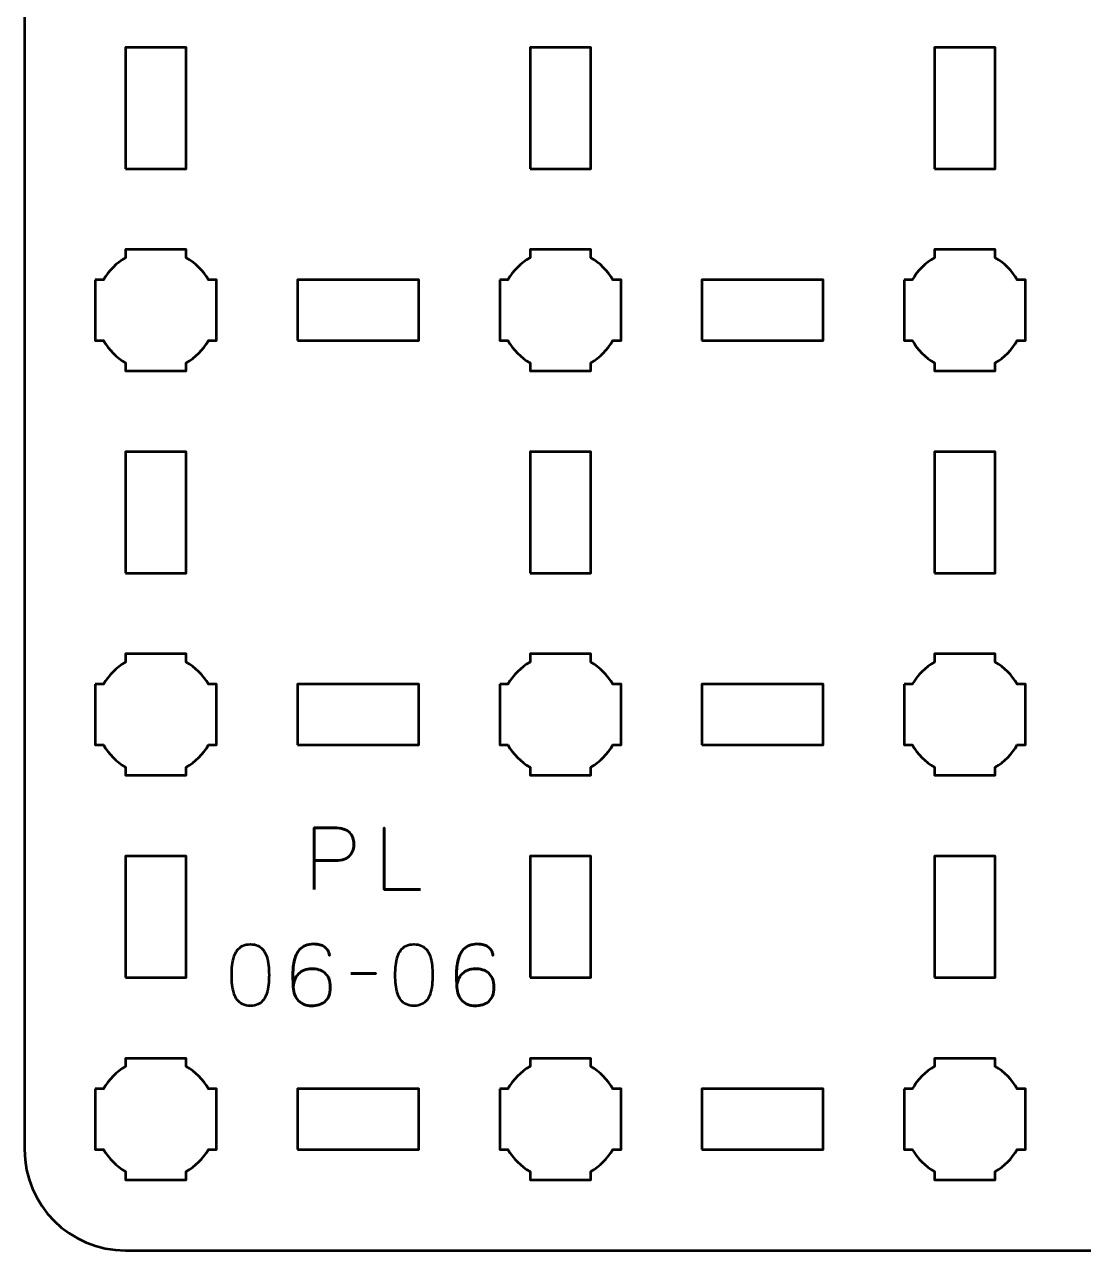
# Model space of a CAD drawing. Header units: centimetres. Extents: x -16.1 to -4.8, y -20.5 to -9.2.
# Drawn here: x -16.15 to -10.91, y -20.5 to -14.44 of the extents above; entities that cross this region are included whole.
import ezdxf

# ---------------------------------------------------------------- set-up
doc = ezdxf.new("R2010")
doc.units = ezdxf.units.CM
doc.header["$MEASUREMENT"] = 0
doc.layers.add('Layer 1', color=7, linetype='Continuous')

msp = doc.modelspace()

# ---------------------------------------------------------------- linework, layer by layer
at = {"layer": 'Layer 1', "color": 250, "lineweight": 53}
for points in [[(-15.65, -15.15), (-15.35, -15.15), (-15.35, -14.55), (-15.65, -14.55), (-15.65, -15.15)], [(-13.65, -15.15), (-13.35, -15.15), (-13.35, -14.55), (-13.65, -14.55), (-13.65, -15.15)], [(-11.65, -15.15), (-11.35, -15.15), (-11.35, -14.55), (-11.65, -14.55), (-11.65, -15.15)], [(-14.8, -16), (-14.2, -16), (-14.2, -15.7), (-14.8, -15.7), (-14.8, -16)], [(-12.8, -16), (-12.2, -16), (-12.2, -15.7), (-12.8, -15.7), (-12.8, -16)], [(-15.65, -17.15), (-15.35, -17.15), (-15.35, -16.55), (-15.65, -16.55), (-15.65, -17.15)], [(-13.65, -17.15), (-13.35, -17.15), (-13.35, -16.55), (-13.65, -16.55), (-13.65, -17.15)], [(-11.65, -17.15), (-11.35, -17.15), (-11.35, -16.55), (-11.65, -16.55), (-11.65, -17.15)], [(-14.8, -18), (-14.2, -18), (-14.2, -17.7), (-14.8, -17.7), (-14.8, -18)], [(-12.8, -18), (-12.2, -18), (-12.2, -17.7), (-12.8, -17.7), (-12.8, -18)], [(-15.65, -19.15), (-15.35, -19.15), (-15.35, -18.55), (-15.65, -18.55), (-15.65, -19.15)], [(-13.65, -19.15), (-13.35, -19.15), (-13.35, -18.55), (-13.65, -18.55), (-13.65, -19.15)], [(-11.65, -19.15), (-11.35, -19.15), (-11.35, -18.55), (-11.65, -18.55), (-11.65, -19.15)], [(-14.8, -20), (-14.2, -20), (-14.2, -19.7), (-14.8, -19.7), (-14.8, -20)], [(-12.8, -20), (-12.2, -20), (-12.2, -19.7), (-12.8, -19.7), (-12.8, -20)]]:
    msp.add_lwpolyline(points, close=True, dxfattribs=at)
msp.add_open_spline([(-16.15, -20), (-16.15, -20), (-16.15, -9.7), (-16.15, -9.7), (-16.15, -9.7), (-16.15, -9.42391), (-15.92609, -9.2), (-15.65, -9.2), (-15.65, -9.2), (-15.65, -9.2), (-5.35, -9.2), (-5.35, -9.2), (-5.35, -9.2), (-5.07391, -9.2), (-4.85, -9.42391), (-4.85, -9.7), (-4.85, -9.7), (-4.85, -9.7), (-4.85, -20), (-4.85, -20), (-4.85, -20), (-4.85, -20.27609), (-5.07391, -20.5), (-5.35, -20.5), (-5.35, -20.5), (-5.35, -20.5), (-15.65, -20.5), (-15.65, -20.5), (-15.65, -20.5), (-15.92609, -20.5), (-16.15, -20.27609), (-16.15, -20)], degree=3, knots=[0, 0, 0, 0, 0.125, 0.125, 0.125, 0.125, 0.25, 0.25, 0.25, 0.25, 0.375, 0.375, 0.375, 0.375, 0.5, 0.5, 0.5, 0.5, 0.625, 0.625, 0.625, 0.625, 0.75, 0.75, 0.75, 0.75, 0.875, 0.875, 0.875, 0.875, 1, 1, 1, 1], dxfattribs=at)
at = {"layer": 'Layer 1', "lineweight": 53}
for points in [[(-15.8, -15.7), (-15.8, -15.7), (-15.75985, -15.7), (-15.75985, -15.7), (-15.75985, -15.7), (-15.7335, -15.65447), (-15.69553, -15.6165), (-15.65, -15.59015), (-15.65, -15.59015), (-15.65, -15.59015), (-15.65, -15.55), (-15.65, -15.55), (-15.65, -15.55), (-15.65, -15.55), (-15.5, -15.55), (-15.5, -15.55), (-15.5, -15.55), (-15.5, -15.55), (-15.35, -15.55), (-15.35, -15.55), (-15.35, -15.55), (-15.35, -15.55), (-15.35, -15.59015), (-15.35, -15.59015), (-15.35, -15.59015), (-15.30447, -15.6165), (-15.2665, -15.65447), (-15.24015, -15.7), (-15.24015, -15.7), (-15.24015, -15.7), (-15.2, -15.7), (-15.2, -15.7), (-15.2, -15.7), (-15.2, -15.7), (-15.2, -15.85), (-15.2, -15.85), (-15.2, -15.85), (-15.2, -15.85), (-15.2, -16), (-15.2, -16), (-15.2, -16), (-15.2, -16), (-15.24015, -16), (-15.24015, -16), (-15.24015, -16), (-15.2665, -16.04553), (-15.30447, -16.0835), (-15.35, -16.10985), (-15.35, -16.10985), (-15.35, -16.10985), (-15.35, -16.15), (-15.35, -16.15), (-15.35, -16.15), (-15.35, -16.15), (-15.5, -16.15), (-15.5, -16.15), (-15.5, -16.15), (-15.5, -16.15), (-15.65, -16.15), (-15.65, -16.15), (-15.65, -16.15), (-15.65, -16.15), (-15.65, -16.10985), (-15.65, -16.10985), (-15.65, -16.10985), (-15.69553, -16.0835), (-15.7335, -16.04553), (-15.75985, -16), (-15.75985, -16), (-15.75985, -16), (-15.8, -16), (-15.8, -16), (-15.8, -16), (-15.8, -16), (-15.8, -15.85), (-15.8, -15.85), (-15.8, -15.85), (-15.8, -15.85), (-15.8, -15.7), (-15.8, -15.7)], [(-13.8, -15.7), (-13.8, -15.7), (-13.75985, -15.7), (-13.75985, -15.7), (-13.75985, -15.7), (-13.7335, -15.65447), (-13.69553, -15.6165), (-13.65, -15.59015), (-13.65, -15.59015), (-13.65, -15.59015), (-13.65, -15.55), (-13.65, -15.55), (-13.65, -15.55), (-13.65, -15.55), (-13.5, -15.55), (-13.5, -15.55), (-13.5, -15.55), (-13.5, -15.55), (-13.35, -15.55), (-13.35, -15.55), (-13.35, -15.55), (-13.35, -15.55), (-13.35, -15.59015), (-13.35, -15.59015), (-13.35, -15.59015), (-13.30447, -15.6165), (-13.2665, -15.65447), (-13.24015, -15.7), (-13.24015, -15.7), (-13.24015, -15.7), (-13.2, -15.7), (-13.2, -15.7), (-13.2, -15.7), (-13.2, -15.7), (-13.2, -15.85), (-13.2, -15.85), (-13.2, -15.85), (-13.2, -15.85), (-13.2, -16), (-13.2, -16), (-13.2, -16), (-13.2, -16), (-13.24015, -16), (-13.24015, -16), (-13.24015, -16), (-13.2665, -16.04553), (-13.30447, -16.0835), (-13.35, -16.10985), (-13.35, -16.10985), (-13.35, -16.10985), (-13.35, -16.15), (-13.35, -16.15), (-13.35, -16.15), (-13.35, -16.15), (-13.5, -16.15), (-13.5, -16.15), (-13.5, -16.15), (-13.5, -16.15), (-13.65, -16.15), (-13.65, -16.15), (-13.65, -16.15), (-13.65, -16.15), (-13.65, -16.10985), (-13.65, -16.10985), (-13.65, -16.10985), (-13.69553, -16.0835), (-13.7335, -16.04553), (-13.75985, -16), (-13.75985, -16), (-13.75985, -16), (-13.8, -16), (-13.8, -16), (-13.8, -16), (-13.8, -16), (-13.8, -15.85), (-13.8, -15.85), (-13.8, -15.85), (-13.8, -15.85), (-13.8, -15.7), (-13.8, -15.7)], [(-11.8, -15.7), (-11.8, -15.7), (-11.75985, -15.7), (-11.75985, -15.7), (-11.75985, -15.7), (-11.7335, -15.65447), (-11.69553, -15.6165), (-11.65, -15.59015), (-11.65, -15.59015), (-11.65, -15.59015), (-11.65, -15.55), (-11.65, -15.55), (-11.65, -15.55), (-11.65, -15.55), (-11.5, -15.55), (-11.5, -15.55), (-11.5, -15.55), (-11.5, -15.55), (-11.35, -15.55), (-11.35, -15.55), (-11.35, -15.55), (-11.35, -15.55), (-11.35, -15.59015), (-11.35, -15.59015), (-11.35, -15.59015), (-11.30447, -15.6165), (-11.2665, -15.65447), (-11.24015, -15.7), (-11.24015, -15.7), (-11.24015, -15.7), (-11.2, -15.7), (-11.2, -15.7), (-11.2, -15.7), (-11.2, -15.7), (-11.2, -15.85), (-11.2, -15.85), (-11.2, -15.85), (-11.2, -15.85), (-11.2, -16), (-11.2, -16), (-11.2, -16), (-11.2, -16), (-11.24015, -16), (-11.24015, -16), (-11.24015, -16), (-11.2665, -16.04553), (-11.30447, -16.0835), (-11.35, -16.10985), (-11.35, -16.10985), (-11.35, -16.10985), (-11.35, -16.15), (-11.35, -16.15), (-11.35, -16.15), (-11.35, -16.15), (-11.5, -16.15), (-11.5, -16.15), (-11.5, -16.15), (-11.5, -16.15), (-11.65, -16.15), (-11.65, -16.15), (-11.65, -16.15), (-11.65, -16.15), (-11.65, -16.10985), (-11.65, -16.10985), (-11.65, -16.10985), (-11.69553, -16.0835), (-11.7335, -16.04553), (-11.75985, -16), (-11.75985, -16), (-11.75985, -16), (-11.8, -16), (-11.8, -16), (-11.8, -16), (-11.8, -16), (-11.8, -15.85), (-11.8, -15.85), (-11.8, -15.85), (-11.8, -15.85), (-11.8, -15.7), (-11.8, -15.7)], [(-15.8, -17.7), (-15.8, -17.7), (-15.75985, -17.7), (-15.75985, -17.7), (-15.75985, -17.7), (-15.7335, -17.65447), (-15.69553, -17.6165), (-15.65, -17.59015), (-15.65, -17.59015), (-15.65, -17.59015), (-15.65, -17.55), (-15.65, -17.55), (-15.65, -17.55), (-15.65, -17.55), (-15.5, -17.55), (-15.5, -17.55), (-15.5, -17.55), (-15.5, -17.55), (-15.35, -17.55), (-15.35, -17.55), (-15.35, -17.55), (-15.35, -17.55), (-15.35, -17.59015), (-15.35, -17.59015), (-15.35, -17.59015), (-15.30447, -17.6165), (-15.2665, -17.65447), (-15.24015, -17.7), (-15.24015, -17.7), (-15.24015, -17.7), (-15.2, -17.7), (-15.2, -17.7), (-15.2, -17.7), (-15.2, -17.7), (-15.2, -17.85), (-15.2, -17.85), (-15.2, -17.85), (-15.2, -17.85), (-15.2, -18), (-15.2, -18), (-15.2, -18), (-15.2, -18), (-15.24015, -18), (-15.24015, -18), (-15.24015, -18), (-15.2665, -18.04553), (-15.30447, -18.0835), (-15.35, -18.10985), (-15.35, -18.10985), (-15.35, -18.10985), (-15.35, -18.15), (-15.35, -18.15), (-15.35, -18.15), (-15.35, -18.15), (-15.5, -18.15), (-15.5, -18.15), (-15.5, -18.15), (-15.5, -18.15), (-15.65, -18.15), (-15.65, -18.15), (-15.65, -18.15), (-15.65, -18.15), (-15.65, -18.10985), (-15.65, -18.10985), (-15.65, -18.10985), (-15.69553, -18.0835), (-15.7335, -18.04553), (-15.75985, -18), (-15.75985, -18), (-15.75985, -18), (-15.8, -18), (-15.8, -18), (-15.8, -18), (-15.8, -18), (-15.8, -17.85), (-15.8, -17.85), (-15.8, -17.85), (-15.8, -17.85), (-15.8, -17.7), (-15.8, -17.7)], [(-13.8, -17.7), (-13.8, -17.7), (-13.75985, -17.7), (-13.75985, -17.7), (-13.75985, -17.7), (-13.7335, -17.65447), (-13.69553, -17.6165), (-13.65, -17.59015), (-13.65, -17.59015), (-13.65, -17.59015), (-13.65, -17.55), (-13.65, -17.55), (-13.65, -17.55), (-13.65, -17.55), (-13.5, -17.55), (-13.5, -17.55), (-13.5, -17.55), (-13.5, -17.55), (-13.35, -17.55), (-13.35, -17.55), (-13.35, -17.55), (-13.35, -17.55), (-13.35, -17.59015), (-13.35, -17.59015), (-13.35, -17.59015), (-13.30447, -17.6165), (-13.2665, -17.65447), (-13.24015, -17.7), (-13.24015, -17.7), (-13.24015, -17.7), (-13.2, -17.7), (-13.2, -17.7), (-13.2, -17.7), (-13.2, -17.7), (-13.2, -17.85), (-13.2, -17.85), (-13.2, -17.85), (-13.2, -17.85), (-13.2, -18), (-13.2, -18), (-13.2, -18), (-13.2, -18), (-13.24015, -18), (-13.24015, -18), (-13.24015, -18), (-13.2665, -18.04553), (-13.30447, -18.0835), (-13.35, -18.10985), (-13.35, -18.10985), (-13.35, -18.10985), (-13.35, -18.15), (-13.35, -18.15), (-13.35, -18.15), (-13.35, -18.15), (-13.5, -18.15), (-13.5, -18.15), (-13.5, -18.15), (-13.5, -18.15), (-13.65, -18.15), (-13.65, -18.15), (-13.65, -18.15), (-13.65, -18.15), (-13.65, -18.10985), (-13.65, -18.10985), (-13.65, -18.10985), (-13.69553, -18.0835), (-13.7335, -18.04553), (-13.75985, -18), (-13.75985, -18), (-13.75985, -18), (-13.8, -18), (-13.8, -18), (-13.8, -18), (-13.8, -18), (-13.8, -17.85), (-13.8, -17.85), (-13.8, -17.85), (-13.8, -17.85), (-13.8, -17.7), (-13.8, -17.7)], [(-11.8, -17.7), (-11.8, -17.7), (-11.75985, -17.7), (-11.75985, -17.7), (-11.75985, -17.7), (-11.7335, -17.65447), (-11.69553, -17.6165), (-11.65, -17.59015), (-11.65, -17.59015), (-11.65, -17.59015), (-11.65, -17.55), (-11.65, -17.55), (-11.65, -17.55), (-11.65, -17.55), (-11.5, -17.55), (-11.5, -17.55), (-11.5, -17.55), (-11.5, -17.55), (-11.35, -17.55), (-11.35, -17.55), (-11.35, -17.55), (-11.35, -17.55), (-11.35, -17.59015), (-11.35, -17.59015), (-11.35, -17.59015), (-11.30447, -17.6165), (-11.2665, -17.65447), (-11.24015, -17.7), (-11.24015, -17.7), (-11.24015, -17.7), (-11.2, -17.7), (-11.2, -17.7), (-11.2, -17.7), (-11.2, -17.7), (-11.2, -17.85), (-11.2, -17.85), (-11.2, -17.85), (-11.2, -17.85), (-11.2, -18), (-11.2, -18), (-11.2, -18), (-11.2, -18), (-11.24015, -18), (-11.24015, -18), (-11.24015, -18), (-11.2665, -18.04553), (-11.30447, -18.0835), (-11.35, -18.10985), (-11.35, -18.10985), (-11.35, -18.10985), (-11.35, -18.15), (-11.35, -18.15), (-11.35, -18.15), (-11.35, -18.15), (-11.5, -18.15), (-11.5, -18.15), (-11.5, -18.15), (-11.5, -18.15), (-11.65, -18.15), (-11.65, -18.15), (-11.65, -18.15), (-11.65, -18.15), (-11.65, -18.10985), (-11.65, -18.10985), (-11.65, -18.10985), (-11.69553, -18.0835), (-11.7335, -18.04553), (-11.75985, -18), (-11.75985, -18), (-11.75985, -18), (-11.8, -18), (-11.8, -18), (-11.8, -18), (-11.8, -18), (-11.8, -17.85), (-11.8, -17.85), (-11.8, -17.85), (-11.8, -17.85), (-11.8, -17.7), (-11.8, -17.7)], [(-15.8, -19.7), (-15.8, -19.7), (-15.75985, -19.7), (-15.75985, -19.7), (-15.75985, -19.7), (-15.7335, -19.65447), (-15.69553, -19.6165), (-15.65, -19.59015), (-15.65, -19.59015), (-15.65, -19.59015), (-15.65, -19.55), (-15.65, -19.55), (-15.65, -19.55), (-15.65, -19.55), (-15.5, -19.55), (-15.5, -19.55), (-15.5, -19.55), (-15.5, -19.55), (-15.35, -19.55), (-15.35, -19.55), (-15.35, -19.55), (-15.35, -19.55), (-15.35, -19.59015), (-15.35, -19.59015), (-15.35, -19.59015), (-15.30447, -19.6165), (-15.2665, -19.65447), (-15.24015, -19.7), (-15.24015, -19.7), (-15.24015, -19.7), (-15.2, -19.7), (-15.2, -19.7), (-15.2, -19.7), (-15.2, -19.7), (-15.2, -19.85), (-15.2, -19.85), (-15.2, -19.85), (-15.2, -19.85), (-15.2, -20), (-15.2, -20), (-15.2, -20), (-15.2, -20), (-15.24015, -20), (-15.24015, -20), (-15.24015, -20), (-15.2665, -20.04553), (-15.30447, -20.0835), (-15.35, -20.10985), (-15.35, -20.10985), (-15.35, -20.10985), (-15.35, -20.15), (-15.35, -20.15), (-15.35, -20.15), (-15.35, -20.15), (-15.5, -20.15), (-15.5, -20.15), (-15.5, -20.15), (-15.5, -20.15), (-15.65, -20.15), (-15.65, -20.15), (-15.65, -20.15), (-15.65, -20.15), (-15.65, -20.10985), (-15.65, -20.10985), (-15.65, -20.10985), (-15.69553, -20.0835), (-15.7335, -20.04553), (-15.75985, -20), (-15.75985, -20), (-15.75985, -20), (-15.8, -20), (-15.8, -20), (-15.8, -20), (-15.8, -20), (-15.8, -19.85), (-15.8, -19.85), (-15.8, -19.85), (-15.8, -19.85), (-15.8, -19.7), (-15.8, -19.7)], [(-13.8, -19.7), (-13.8, -19.7), (-13.75985, -19.7), (-13.75985, -19.7), (-13.75985, -19.7), (-13.7335, -19.65447), (-13.69553, -19.6165), (-13.65, -19.59015), (-13.65, -19.59015), (-13.65, -19.59015), (-13.65, -19.55), (-13.65, -19.55), (-13.65, -19.55), (-13.65, -19.55), (-13.5, -19.55), (-13.5, -19.55), (-13.5, -19.55), (-13.5, -19.55), (-13.35, -19.55), (-13.35, -19.55), (-13.35, -19.55), (-13.35, -19.55), (-13.35, -19.59015), (-13.35, -19.59015), (-13.35, -19.59015), (-13.30447, -19.6165), (-13.2665, -19.65447), (-13.24015, -19.7), (-13.24015, -19.7), (-13.24015, -19.7), (-13.2, -19.7), (-13.2, -19.7), (-13.2, -19.7), (-13.2, -19.7), (-13.2, -19.85), (-13.2, -19.85), (-13.2, -19.85), (-13.2, -19.85), (-13.2, -20), (-13.2, -20), (-13.2, -20), (-13.2, -20), (-13.24015, -20), (-13.24015, -20), (-13.24015, -20), (-13.2665, -20.04553), (-13.30447, -20.0835), (-13.35, -20.10985), (-13.35, -20.10985), (-13.35, -20.10985), (-13.35, -20.15), (-13.35, -20.15), (-13.35, -20.15), (-13.35, -20.15), (-13.5, -20.15), (-13.5, -20.15), (-13.5, -20.15), (-13.5, -20.15), (-13.65, -20.15), (-13.65, -20.15), (-13.65, -20.15), (-13.65, -20.15), (-13.65, -20.10985), (-13.65, -20.10985), (-13.65, -20.10985), (-13.69553, -20.0835), (-13.7335, -20.04553), (-13.75985, -20), (-13.75985, -20), (-13.75985, -20), (-13.8, -20), (-13.8, -20), (-13.8, -20), (-13.8, -20), (-13.8, -19.85), (-13.8, -19.85), (-13.8, -19.85), (-13.8, -19.85), (-13.8, -19.7), (-13.8, -19.7)], [(-11.8, -19.7), (-11.8, -19.7), (-11.75985, -19.7), (-11.75985, -19.7), (-11.75985, -19.7), (-11.7335, -19.65447), (-11.69553, -19.6165), (-11.65, -19.59015), (-11.65, -19.59015), (-11.65, -19.59015), (-11.65, -19.55), (-11.65, -19.55), (-11.65, -19.55), (-11.65, -19.55), (-11.5, -19.55), (-11.5, -19.55), (-11.5, -19.55), (-11.5, -19.55), (-11.35, -19.55), (-11.35, -19.55), (-11.35, -19.55), (-11.35, -19.55), (-11.35, -19.59015), (-11.35, -19.59015), (-11.35, -19.59015), (-11.30447, -19.6165), (-11.2665, -19.65447), (-11.24015, -19.7), (-11.24015, -19.7), (-11.24015, -19.7), (-11.2, -19.7), (-11.2, -19.7), (-11.2, -19.7), (-11.2, -19.7), (-11.2, -19.85), (-11.2, -19.85), (-11.2, -19.85), (-11.2, -19.85), (-11.2, -20), (-11.2, -20), (-11.2, -20), (-11.2, -20), (-11.24015, -20), (-11.24015, -20), (-11.24015, -20), (-11.2665, -20.04553), (-11.30447, -20.0835), (-11.35, -20.10985), (-11.35, -20.10985), (-11.35, -20.10985), (-11.35, -20.15), (-11.35, -20.15), (-11.35, -20.15), (-11.35, -20.15), (-11.5, -20.15), (-11.5, -20.15), (-11.5, -20.15), (-11.5, -20.15), (-11.65, -20.15), (-11.65, -20.15), (-11.65, -20.15), (-11.65, -20.15), (-11.65, -20.10985), (-11.65, -20.10985), (-11.65, -20.10985), (-11.69553, -20.0835), (-11.7335, -20.04553), (-11.75985, -20), (-11.75985, -20), (-11.75985, -20), (-11.8, -20), (-11.8, -20), (-11.8, -20), (-11.8, -20), (-11.8, -19.85), (-11.8, -19.85), (-11.8, -19.85), (-11.8, -19.85), (-11.8, -19.7), (-11.8, -19.7)]]:
    msp.add_open_spline(points, degree=3, knots=[0, 0, 0, 0, 0.05, 0.05, 0.05, 0.05, 0.1, 0.1, 0.1, 0.1, 0.15, 0.15, 0.15, 0.15, 0.2, 0.2, 0.2, 0.2, 0.25, 0.25, 0.25, 0.25, 0.3, 0.3, 0.3, 0.3, 0.35, 0.35, 0.35, 0.35, 0.4, 0.4, 0.4, 0.4, 0.45, 0.45, 0.45, 0.45, 0.5, 0.5, 0.5, 0.5, 0.55, 0.55, 0.55, 0.55, 0.6, 0.6, 0.6, 0.6, 0.65, 0.65, 0.65, 0.65, 0.7, 0.7, 0.7, 0.7, 0.75, 0.75, 0.75, 0.75, 0.8, 0.8, 0.8, 0.8, 0.85, 0.85, 0.85, 0.85, 0.9, 0.9, 0.9, 0.9, 0.95, 0.95, 0.95, 0.95, 1, 1, 1, 1], dxfattribs=at)
at = {"layer": 'Layer 1', "color": 5, "lineweight": 53}
for points, knots in [([(-14.71695, -18.71492), (-14.71695, -18.71492), (-14.71695, -18.4097), (-14.71695, -18.4097), (-14.71695, -18.4097), (-14.71695, -18.4097), (-14.61958, -18.4097), (-14.61958, -18.4097), (-14.61958, -18.4097), (-14.60011, -18.40977), (-14.5841, -18.41196), (-14.57147, -18.41619), (-14.57147, -18.41619), (-14.55891, -18.42035), (-14.54903, -18.42614), (-14.5419, -18.43348), (-14.5419, -18.43348), (-14.53478, -18.44074), (-14.5297, -18.44907), (-14.52659, -18.45845), (-14.52659, -18.45845), (-14.52356, -18.46784), (-14.5218, -18.47764), (-14.52137, -18.48802), (-14.52137, -18.48802), (-14.52088, -18.49839), (-14.52208, -18.50855), (-14.5249, -18.51842), (-14.5249, -18.51842), (-14.52779, -18.5283), (-14.53266, -18.53726), (-14.53965, -18.54531), (-14.53965, -18.54531), (-14.54656, -18.55335), (-14.55594, -18.55977), (-14.56773, -18.5645), (-14.56773, -18.5645), (-14.57951, -18.56929), (-14.59411, -18.57169), (-14.61154, -18.57183), (-14.61154, -18.57183), (-14.61154, -18.57183), (-14.71695, -18.57183), (-14.71695, -18.57183), (-14.71695, -18.57183), (-14.71695, -18.57183), (-14.61154, -18.57183), (-14.61154, -18.57183), (-14.61154, -18.57183), (-14.59447, -18.57169), (-14.58, -18.56929), (-14.56829, -18.5645), (-14.56829, -18.5645), (-14.55651, -18.55977), (-14.54712, -18.55335), (-14.54007, -18.54531), (-14.54007, -18.54531), (-14.53308, -18.53726), (-14.52807, -18.5283), (-14.52511, -18.51842), (-14.52511, -18.51842), (-14.52215, -18.50855), (-14.52088, -18.49839), (-14.52137, -18.48802), (-14.52137, -18.48802), (-14.5218, -18.47764), (-14.52356, -18.46784), (-14.52673, -18.45845), (-14.52673, -18.45845), (-14.52984, -18.44907), (-14.53506, -18.44074), (-14.54219, -18.43348), (-14.54219, -18.43348), (-14.54938, -18.42614), (-14.55926, -18.42035), (-14.57182, -18.41619), (-14.57182, -18.41619), (-14.58445, -18.41196), (-14.60032, -18.40977), (-14.61958, -18.4097), (-14.61958, -18.4097), (-14.61958, -18.4097), (-14.71695, -18.4097), (-14.71695, -18.4097), (-14.71695, -18.4097), (-14.71695, -18.4097), (-14.71695, -18.71492), (-14.71695, -18.71492)], [0, 0, 0, 0, 0.0454545, 0.0454545, 0.0454545, 0.0454545, 0.0909091, 0.0909091, 0.0909091, 0.0909091, 0.1363636, 0.1363636, 0.1363636, 0.1363636, 0.1818182, 0.1818182, 0.1818182, 0.1818182, 0.2272727, 0.2272727, 0.2272727, 0.2272727, 0.2727273, 0.2727273, 0.2727273, 0.2727273, 0.3181818, 0.3181818, 0.3181818, 0.3181818, 0.3636364, 0.3636364, 0.3636364, 0.3636364, 0.4090909, 0.4090909, 0.4090909, 0.4090909, 0.4545455, 0.4545455, 0.4545455, 0.4545455, 0.5, 0.5, 0.5, 0.5, 0.5454545, 0.5454545, 0.5454545, 0.5454545, 0.5909091, 0.5909091, 0.5909091, 0.5909091, 0.6363636, 0.6363636, 0.6363636, 0.6363636, 0.6818182, 0.6818182, 0.6818182, 0.6818182, 0.7272727, 0.7272727, 0.7272727, 0.7272727, 0.7727273, 0.7727273, 0.7727273, 0.7727273, 0.8181818, 0.8181818, 0.8181818, 0.8181818, 0.8636364, 0.8636364, 0.8636364, 0.8636364, 0.9090909, 0.9090909, 0.9090909, 0.9090909, 0.9545455, 0.9545455, 0.9545455, 0.9545455, 1, 1, 1, 1]), ([(-14.19245, -18.71492), (-14.19245, -18.71492), (-14.37067, -18.71492), (-14.37067, -18.71492), (-14.37067, -18.71492), (-14.37067, -18.71492), (-14.37067, -18.4097), (-14.37067, -18.4097), (-14.37067, -18.4097), (-14.37067, -18.4097), (-14.37067, -18.71492), (-14.37067, -18.71492), (-14.37067, -18.71492), (-14.37067, -18.71492), (-14.19245, -18.71492), (-14.19245, -18.71492)], [0, 0, 0, 0, 0.25, 0.25, 0.25, 0.25, 0.5, 0.5, 0.5, 0.5, 0.75, 0.75, 0.75, 0.75, 1, 1, 1, 1]), ([(-15.03318, -19.29023), (-15.01837, -19.29016), (-15.0056, -19.28755), (-14.99494, -19.28247), (-14.99494, -19.28247), (-14.98436, -19.27739), (-14.97554, -19.27012), (-14.96849, -19.26088), (-14.96849, -19.26088), (-14.9615, -19.25157), (-14.956, -19.24056), (-14.95191, -19.22786), (-14.95191, -19.22786), (-14.94788, -19.21516), (-14.94499, -19.20126), (-14.94337, -19.18602), (-14.94337, -19.18602), (-14.94167, -19.17078), (-14.94083, -19.15476), (-14.9409, -19.13783), (-14.9409, -19.13783), (-14.94083, -19.12097), (-14.94167, -19.10495), (-14.94337, -19.08978), (-14.94337, -19.08978), (-14.94499, -19.07461), (-14.94788, -19.06064), (-14.95191, -19.04794), (-14.95191, -19.04794), (-14.956, -19.03531), (-14.9615, -19.02431), (-14.96849, -19.01492), (-14.96849, -19.01492), (-14.97554, -19.00561), (-14.98436, -18.99834), (-14.99494, -18.99326), (-14.99494, -18.99326), (-15.0056, -18.98811), (-15.01837, -18.9855), (-15.03318, -18.98543), (-15.03318, -18.98543), (-15.048, -18.9855), (-15.06077, -18.98811), (-15.07143, -18.99326), (-15.07143, -18.99326), (-15.08201, -18.99834), (-15.09083, -19.00561), (-15.09788, -19.01492), (-15.09788, -19.01492), (-15.10487, -19.02431), (-15.11037, -19.03531), (-15.11446, -19.04794), (-15.11446, -19.04794), (-15.11849, -19.06064), (-15.12138, -19.07461), (-15.123, -19.08978), (-15.123, -19.08978), (-15.12469, -19.10495), (-15.12554, -19.12097), (-15.12547, -19.13783), (-15.12547, -19.13783), (-15.12554, -19.15476), (-15.12469, -19.17078), (-15.123, -19.18602), (-15.123, -19.18602), (-15.12138, -19.20126), (-15.11849, -19.21516), (-15.11446, -19.22786), (-15.11446, -19.22786), (-15.11037, -19.24056), (-15.10487, -19.25157), (-15.09788, -19.26088), (-15.09788, -19.26088), (-15.09083, -19.27012), (-15.08201, -19.27739), (-15.07143, -19.28247), (-15.07143, -19.28247), (-15.06077, -19.28755), (-15.048, -19.29016), (-15.03318, -19.29023)], [0, 0, 0, 0, 0.05, 0.05, 0.05, 0.05, 0.1, 0.1, 0.1, 0.1, 0.15, 0.15, 0.15, 0.15, 0.2, 0.2, 0.2, 0.2, 0.25, 0.25, 0.25, 0.25, 0.3, 0.3, 0.3, 0.3, 0.35, 0.35, 0.35, 0.35, 0.4, 0.4, 0.4, 0.4, 0.45, 0.45, 0.45, 0.45, 0.5, 0.5, 0.5, 0.5, 0.55, 0.55, 0.55, 0.55, 0.6, 0.6, 0.6, 0.6, 0.65, 0.65, 0.65, 0.65, 0.7, 0.7, 0.7, 0.7, 0.75, 0.75, 0.75, 0.75, 0.8, 0.8, 0.8, 0.8, 0.85, 0.85, 0.85, 0.85, 0.9, 0.9, 0.9, 0.9, 0.95, 0.95, 0.95, 0.95, 1, 1, 1, 1]), ([(-15.03318, -19.29023), (-15.01837, -19.29016), (-15.0056, -19.28755), (-14.99494, -19.28247), (-14.99494, -19.28247), (-14.98436, -19.27739), (-14.97554, -19.27012), (-14.96849, -19.26088), (-14.96849, -19.26088), (-14.9615, -19.25157), (-14.956, -19.24056), (-14.95191, -19.22786), (-14.95191, -19.22786), (-14.94788, -19.21516), (-14.94499, -19.20126), (-14.94337, -19.18602), (-14.94337, -19.18602), (-14.94167, -19.17078), (-14.94083, -19.15476), (-14.9409, -19.13783), (-14.9409, -19.13783), (-14.94083, -19.12097), (-14.94167, -19.10495), (-14.94337, -19.08978), (-14.94337, -19.08978), (-14.94499, -19.07461), (-14.94788, -19.06064), (-14.95191, -19.04794), (-14.95191, -19.04794), (-14.956, -19.03531), (-14.9615, -19.02431), (-14.96849, -19.01492), (-14.96849, -19.01492), (-14.97554, -19.00561), (-14.98436, -18.99834), (-14.99494, -18.99326), (-14.99494, -18.99326), (-15.0056, -18.98811), (-15.01837, -18.9855), (-15.03318, -18.98543), (-15.03318, -18.98543), (-15.048, -18.9855), (-15.06077, -18.98811), (-15.07143, -18.99326), (-15.07143, -18.99326), (-15.08201, -18.99834), (-15.09083, -19.00561), (-15.09788, -19.01492), (-15.09788, -19.01492), (-15.10487, -19.02431), (-15.11037, -19.03531), (-15.11446, -19.04794), (-15.11446, -19.04794), (-15.11849, -19.06064), (-15.12138, -19.07461), (-15.123, -19.08978), (-15.123, -19.08978), (-15.12469, -19.10495), (-15.12554, -19.12097), (-15.12547, -19.13783), (-15.12547, -19.13783), (-15.12554, -19.15476), (-15.12469, -19.17078), (-15.123, -19.18602), (-15.123, -19.18602), (-15.12138, -19.20126), (-15.11849, -19.21516), (-15.11446, -19.22786), (-15.11446, -19.22786), (-15.11037, -19.24056), (-15.10487, -19.25157), (-15.09788, -19.26088), (-15.09788, -19.26088), (-15.09083, -19.27012), (-15.08201, -19.27739), (-15.07143, -19.28247), (-15.07143, -19.28247), (-15.06077, -19.28755), (-15.048, -19.29016), (-15.03318, -19.29023)], [0, 0, 0, 0, 0.05, 0.05, 0.05, 0.05, 0.1, 0.1, 0.1, 0.1, 0.15, 0.15, 0.15, 0.15, 0.2, 0.2, 0.2, 0.2, 0.25, 0.25, 0.25, 0.25, 0.3, 0.3, 0.3, 0.3, 0.35, 0.35, 0.35, 0.35, 0.4, 0.4, 0.4, 0.4, 0.45, 0.45, 0.45, 0.45, 0.5, 0.5, 0.5, 0.5, 0.55, 0.55, 0.55, 0.55, 0.6, 0.6, 0.6, 0.6, 0.65, 0.65, 0.65, 0.65, 0.7, 0.7, 0.7, 0.7, 0.75, 0.75, 0.75, 0.75, 0.8, 0.8, 0.8, 0.8, 0.85, 0.85, 0.85, 0.85, 0.9, 0.9, 0.9, 0.9, 0.95, 0.95, 0.95, 0.95, 1, 1, 1, 1]), ([(-14.82067, -19.19837), (-14.8206, -19.18454), (-14.81835, -19.17205), (-14.81383, -19.16076), (-14.81383, -19.16076), (-14.80939, -19.14954), (-14.80311, -19.13988), (-14.79499, -19.13176), (-14.79499, -19.13176), (-14.78695, -19.12372), (-14.77742, -19.11751), (-14.76656, -19.11314), (-14.76656, -19.11314), (-14.75569, -19.10876), (-14.74377, -19.10658), (-14.73093, -19.1065), (-14.73093, -19.1065), (-14.71802, -19.10643), (-14.70595, -19.10806), (-14.69473, -19.1113), (-14.69473, -19.1113), (-14.68351, -19.11448), (-14.67371, -19.1197), (-14.66517, -19.1269), (-14.66517, -19.1269), (-14.65663, -19.13402), (-14.64993, -19.14348), (-14.64513, -19.15526), (-14.64513, -19.15526), (-14.64034, -19.16704), (-14.63787, -19.18136), (-14.6378, -19.19837), (-14.6378, -19.19837), (-14.63787, -19.21537), (-14.64034, -19.22969), (-14.64513, -19.24148), (-14.64513, -19.24148), (-14.64993, -19.25326), (-14.65663, -19.26271), (-14.66517, -19.26984), (-14.66517, -19.26984), (-14.67371, -19.27704), (-14.68351, -19.28226), (-14.69473, -19.28543), (-14.69473, -19.28543), (-14.70595, -19.28868), (-14.71802, -19.2903), (-14.73093, -19.29023), (-14.73093, -19.29023), (-14.74377, -19.29016), (-14.75555, -19.28797), (-14.76635, -19.2836), (-14.76635, -19.2836), (-14.77707, -19.27922), (-14.78638, -19.27301), (-14.79436, -19.2649), (-14.79436, -19.2649), (-14.80233, -19.25686), (-14.80861, -19.24719), (-14.81312, -19.2359), (-14.81312, -19.2359), (-14.81771, -19.22468), (-14.82018, -19.2122), (-14.82067, -19.19837), (-14.82067, -19.19837), (-14.82096, -19.19138), (-14.82131, -19.18306), (-14.8218, -19.17339), (-14.8218, -19.17339), (-14.8223, -19.16365), (-14.82258, -19.15307), (-14.82265, -19.14171), (-14.82265, -19.14171), (-14.82272, -19.13028), (-14.82237, -19.1185), (-14.82145, -19.10643), (-14.82145, -19.10643), (-14.8206, -19.0943), (-14.81891, -19.08237), (-14.81644, -19.07059), (-14.81644, -19.07059), (-14.81397, -19.05888), (-14.81044, -19.0478), (-14.80579, -19.03743), (-14.80579, -19.03743), (-14.80113, -19.02706), (-14.79513, -19.01789), (-14.78772, -19.00991), (-14.78772, -19.00991), (-14.78025, -19.00194), (-14.77114, -18.99566), (-14.76035, -18.99108), (-14.76035, -18.99108), (-14.74955, -18.98656), (-14.73678, -18.98423), (-14.72204, -18.98416), (-14.72204, -18.98416), (-14.7092, -18.98423), (-14.69833, -18.9855), (-14.6893, -18.98797), (-14.6893, -18.98797), (-14.68027, -18.99044), (-14.67286, -18.99376), (-14.66693, -18.99785), (-14.66693, -18.99785), (-14.66108, -19.00201), (-14.65642, -19.00653), (-14.65304, -19.01154), (-14.65304, -19.01154), (-14.64965, -19.01648), (-14.64711, -19.02149), (-14.64556, -19.0265), (-14.64556, -19.0265), (-14.64393, -19.0315), (-14.64288, -19.03616), (-14.64245, -19.04047), (-14.64245, -19.04047), (-14.64288, -19.03616), (-14.64393, -19.0315), (-14.64556, -19.0265), (-14.64556, -19.0265), (-14.64711, -19.02149), (-14.64965, -19.01648), (-14.65304, -19.01154), (-14.65304, -19.01154), (-14.65642, -19.00653), (-14.66108, -19.00201), (-14.66693, -18.99785), (-14.66693, -18.99785), (-14.67286, -18.99376), (-14.68027, -18.99044), (-14.6893, -18.98797), (-14.6893, -18.98797), (-14.69833, -18.9855), (-14.7092, -18.98423), (-14.72204, -18.98416), (-14.72204, -18.98416), (-14.73678, -18.98423), (-14.74955, -18.98656), (-14.76035, -18.99108), (-14.76035, -18.99108), (-14.77114, -18.99566), (-14.78025, -19.00194), (-14.78772, -19.00991), (-14.78772, -19.00991), (-14.79513, -19.01789), (-14.80113, -19.02706), (-14.80579, -19.03743), (-14.80579, -19.03743), (-14.81044, -19.0478), (-14.81397, -19.05888), (-14.81644, -19.07059), (-14.81644, -19.07059), (-14.81891, -19.08237), (-14.8206, -19.0943), (-14.82145, -19.10643), (-14.82145, -19.10643), (-14.82237, -19.1185), (-14.82272, -19.13028), (-14.82265, -19.14171), (-14.82265, -19.14171), (-14.82258, -19.15307), (-14.8223, -19.16365), (-14.8218, -19.17339), (-14.8218, -19.17339), (-14.82131, -19.18306), (-14.82096, -19.19138), (-14.82067, -19.19837), (-14.82067, -19.19837), (-14.82018, -19.2122), (-14.81771, -19.22468), (-14.81312, -19.2359), (-14.81312, -19.2359), (-14.80861, -19.24719), (-14.80233, -19.25686), (-14.79436, -19.2649), (-14.79436, -19.2649), (-14.78638, -19.27301), (-14.77707, -19.27922), (-14.76635, -19.2836), (-14.76635, -19.2836), (-14.75555, -19.28797), (-14.74377, -19.29016), (-14.73093, -19.29023), (-14.73093, -19.29023), (-14.71802, -19.2903), (-14.70595, -19.28868), (-14.69473, -19.28543), (-14.69473, -19.28543), (-14.68351, -19.28226), (-14.67371, -19.27704), (-14.66517, -19.26984), (-14.66517, -19.26984), (-14.65663, -19.26271), (-14.64993, -19.25326), (-14.64513, -19.24148), (-14.64513, -19.24148), (-14.64034, -19.22969), (-14.63787, -19.21537), (-14.6378, -19.19837), (-14.6378, -19.19837), (-14.63787, -19.18136), (-14.64034, -19.16704), (-14.64513, -19.15526), (-14.64513, -19.15526), (-14.64993, -19.14348), (-14.65663, -19.13402), (-14.66517, -19.1269), (-14.66517, -19.1269), (-14.67371, -19.1197), (-14.68351, -19.11448), (-14.69473, -19.1113), (-14.69473, -19.1113), (-14.70595, -19.10806), (-14.71802, -19.10643), (-14.73093, -19.1065), (-14.73093, -19.1065), (-14.74377, -19.10658), (-14.75569, -19.10876), (-14.76656, -19.11314), (-14.76656, -19.11314), (-14.77742, -19.11751), (-14.78695, -19.12372), (-14.79499, -19.13176), (-14.79499, -19.13176), (-14.80311, -19.13988), (-14.80939, -19.14954), (-14.81383, -19.16076), (-14.81383, -19.16076), (-14.81835, -19.17205), (-14.8206, -19.18454), (-14.82067, -19.19837)], [0, 0, 0, 0, 0.0172414, 0.0172414, 0.0172414, 0.0172414, 0.0344828, 0.0344828, 0.0344828, 0.0344828, 0.0517241, 0.0517241, 0.0517241, 0.0517241, 0.0689655, 0.0689655, 0.0689655, 0.0689655, 0.0862069, 0.0862069, 0.0862069, 0.0862069, 0.1034483, 0.1034483, 0.1034483, 0.1034483, 0.1206897, 0.1206897, 0.1206897, 0.1206897, 0.137931, 0.137931, 0.137931, 0.137931, 0.1551724, 0.1551724, 0.1551724, 0.1551724, 0.1724138, 0.1724138, 0.1724138, 0.1724138, 0.1896552, 0.1896552, 0.1896552, 0.1896552, 0.2068966, 0.2068966, 0.2068966, 0.2068966, 0.2241379, 0.2241379, 0.2241379, 0.2241379, 0.2413793, 0.2413793, 0.2413793, 0.2413793, 0.2586207, 0.2586207, 0.2586207, 0.2586207, 0.2758621, 0.2758621, 0.2758621, 0.2758621, 0.2931034, 0.2931034, 0.2931034, 0.2931034, 0.3103448, 0.3103448, 0.3103448, 0.3103448, 0.3275862, 0.3275862, 0.3275862, 0.3275862, 0.3448276, 0.3448276, 0.3448276, 0.3448276, 0.362069, 0.362069, 0.362069, 0.362069, 0.3793103, 0.3793103, 0.3793103, 0.3793103, 0.3965517, 0.3965517, 0.3965517, 0.3965517, 0.4137931, 0.4137931, 0.4137931, 0.4137931, 0.4310345, 0.4310345, 0.4310345, 0.4310345, 0.4482759, 0.4482759, 0.4482759, 0.4482759, 0.4655172, 0.4655172, 0.4655172, 0.4655172, 0.4827586, 0.4827586, 0.4827586, 0.4827586, 0.5, 0.5, 0.5, 0.5, 0.5172414, 0.5172414, 0.5172414, 0.5172414, 0.5344828, 0.5344828, 0.5344828, 0.5344828, 0.5517241, 0.5517241, 0.5517241, 0.5517241, 0.5689655, 0.5689655, 0.5689655, 0.5689655, 0.5862069, 0.5862069, 0.5862069, 0.5862069, 0.6034483, 0.6034483, 0.6034483, 0.6034483, 0.6206897, 0.6206897, 0.6206897, 0.6206897, 0.637931, 0.637931, 0.637931, 0.637931, 0.6551724, 0.6551724, 0.6551724, 0.6551724, 0.6724138, 0.6724138, 0.6724138, 0.6724138, 0.6896552, 0.6896552, 0.6896552, 0.6896552, 0.7068966, 0.7068966, 0.7068966, 0.7068966, 0.7241379, 0.7241379, 0.7241379, 0.7241379, 0.7413793, 0.7413793, 0.7413793, 0.7413793, 0.7586207, 0.7586207, 0.7586207, 0.7586207, 0.7758621, 0.7758621, 0.7758621, 0.7758621, 0.7931034, 0.7931034, 0.7931034, 0.7931034, 0.8103448, 0.8103448, 0.8103448, 0.8103448, 0.8275862, 0.8275862, 0.8275862, 0.8275862, 0.8448276, 0.8448276, 0.8448276, 0.8448276, 0.862069, 0.862069, 0.862069, 0.862069, 0.8793103, 0.8793103, 0.8793103, 0.8793103, 0.8965517, 0.8965517, 0.8965517, 0.8965517, 0.9137931, 0.9137931, 0.9137931, 0.9137931, 0.9310345, 0.9310345, 0.9310345, 0.9310345, 0.9482759, 0.9482759, 0.9482759, 0.9482759, 0.9655172, 0.9655172, 0.9655172, 0.9655172, 0.9827586, 0.9827586, 0.9827586, 0.9827586, 1, 1, 1, 1]), ([(-14.2242, -19.29023), (-14.20939, -19.29016), (-14.19662, -19.28755), (-14.18596, -19.28247), (-14.18596, -19.28247), (-14.17538, -19.27739), (-14.16656, -19.27012), (-14.15951, -19.26088), (-14.15951, -19.26088), (-14.15252, -19.25157), (-14.14702, -19.24056), (-14.14293, -19.22786), (-14.14293, -19.22786), (-14.1389, -19.21516), (-14.13601, -19.20126), (-14.13439, -19.18602), (-14.13439, -19.18602), (-14.13269, -19.17078), (-14.13185, -19.15476), (-14.13192, -19.13783), (-14.13192, -19.13783), (-14.13185, -19.12097), (-14.13269, -19.10495), (-14.13439, -19.08978), (-14.13439, -19.08978), (-14.13601, -19.07461), (-14.1389, -19.06064), (-14.14293, -19.04794), (-14.14293, -19.04794), (-14.14702, -19.03531), (-14.15252, -19.02431), (-14.15951, -19.01492), (-14.15951, -19.01492), (-14.16656, -19.00561), (-14.17538, -18.99834), (-14.18596, -18.99326), (-14.18596, -18.99326), (-14.19662, -18.98811), (-14.20939, -18.9855), (-14.2242, -18.98543), (-14.2242, -18.98543), (-14.23902, -18.9855), (-14.25179, -18.98811), (-14.26245, -18.99326), (-14.26245, -18.99326), (-14.27303, -18.99834), (-14.28185, -19.00561), (-14.2889, -19.01492), (-14.2889, -19.01492), (-14.29589, -19.02431), (-14.30139, -19.03531), (-14.30548, -19.04794), (-14.30548, -19.04794), (-14.30951, -19.06064), (-14.3124, -19.07461), (-14.31402, -19.08978), (-14.31402, -19.08978), (-14.31571, -19.10495), (-14.31656, -19.12097), (-14.31649, -19.13783), (-14.31649, -19.13783), (-14.31656, -19.15476), (-14.31571, -19.17078), (-14.31402, -19.18602), (-14.31402, -19.18602), (-14.3124, -19.20126), (-14.30951, -19.21516), (-14.30548, -19.22786), (-14.30548, -19.22786), (-14.30139, -19.24056), (-14.29589, -19.25157), (-14.2889, -19.26088), (-14.2889, -19.26088), (-14.28185, -19.27012), (-14.27303, -19.27739), (-14.26245, -19.28247), (-14.26245, -19.28247), (-14.25179, -19.28755), (-14.23902, -19.29016), (-14.2242, -19.29023)], [0, 0, 0, 0, 0.05, 0.05, 0.05, 0.05, 0.1, 0.1, 0.1, 0.1, 0.15, 0.15, 0.15, 0.15, 0.2, 0.2, 0.2, 0.2, 0.25, 0.25, 0.25, 0.25, 0.3, 0.3, 0.3, 0.3, 0.35, 0.35, 0.35, 0.35, 0.4, 0.4, 0.4, 0.4, 0.45, 0.45, 0.45, 0.45, 0.5, 0.5, 0.5, 0.5, 0.55, 0.55, 0.55, 0.55, 0.6, 0.6, 0.6, 0.6, 0.65, 0.65, 0.65, 0.65, 0.7, 0.7, 0.7, 0.7, 0.75, 0.75, 0.75, 0.75, 0.8, 0.8, 0.8, 0.8, 0.85, 0.85, 0.85, 0.85, 0.9, 0.9, 0.9, 0.9, 0.95, 0.95, 0.95, 0.95, 1, 1, 1, 1]), ([(-14.2242, -19.29023), (-14.20939, -19.29016), (-14.19662, -19.28755), (-14.18596, -19.28247), (-14.18596, -19.28247), (-14.17538, -19.27739), (-14.16656, -19.27012), (-14.15951, -19.26088), (-14.15951, -19.26088), (-14.15252, -19.25157), (-14.14702, -19.24056), (-14.14293, -19.22786), (-14.14293, -19.22786), (-14.1389, -19.21516), (-14.13601, -19.20126), (-14.13439, -19.18602), (-14.13439, -19.18602), (-14.13269, -19.17078), (-14.13185, -19.15476), (-14.13192, -19.13783), (-14.13192, -19.13783), (-14.13185, -19.12097), (-14.13269, -19.10495), (-14.13439, -19.08978), (-14.13439, -19.08978), (-14.13601, -19.07461), (-14.1389, -19.06064), (-14.14293, -19.04794), (-14.14293, -19.04794), (-14.14702, -19.03531), (-14.15252, -19.02431), (-14.15951, -19.01492), (-14.15951, -19.01492), (-14.16656, -19.00561), (-14.17538, -18.99834), (-14.18596, -18.99326), (-14.18596, -18.99326), (-14.19662, -18.98811), (-14.20939, -18.9855), (-14.2242, -18.98543), (-14.2242, -18.98543), (-14.23902, -18.9855), (-14.25179, -18.98811), (-14.26245, -18.99326), (-14.26245, -18.99326), (-14.27303, -18.99834), (-14.28185, -19.00561), (-14.2889, -19.01492), (-14.2889, -19.01492), (-14.29589, -19.02431), (-14.30139, -19.03531), (-14.30548, -19.04794), (-14.30548, -19.04794), (-14.30951, -19.06064), (-14.3124, -19.07461), (-14.31402, -19.08978), (-14.31402, -19.08978), (-14.31571, -19.10495), (-14.31656, -19.12097), (-14.31649, -19.13783), (-14.31649, -19.13783), (-14.31656, -19.15476), (-14.31571, -19.17078), (-14.31402, -19.18602), (-14.31402, -19.18602), (-14.3124, -19.20126), (-14.30951, -19.21516), (-14.30548, -19.22786), (-14.30548, -19.22786), (-14.30139, -19.24056), (-14.29589, -19.25157), (-14.2889, -19.26088), (-14.2889, -19.26088), (-14.28185, -19.27012), (-14.27303, -19.27739), (-14.26245, -19.28247), (-14.26245, -19.28247), (-14.25179, -19.28755), (-14.23902, -19.29016), (-14.2242, -19.29023)], [0, 0, 0, 0, 0.05, 0.05, 0.05, 0.05, 0.1, 0.1, 0.1, 0.1, 0.15, 0.15, 0.15, 0.15, 0.2, 0.2, 0.2, 0.2, 0.25, 0.25, 0.25, 0.25, 0.3, 0.3, 0.3, 0.3, 0.35, 0.35, 0.35, 0.35, 0.4, 0.4, 0.4, 0.4, 0.45, 0.45, 0.45, 0.45, 0.5, 0.5, 0.5, 0.5, 0.55, 0.55, 0.55, 0.55, 0.6, 0.6, 0.6, 0.6, 0.65, 0.65, 0.65, 0.65, 0.7, 0.7, 0.7, 0.7, 0.75, 0.75, 0.75, 0.75, 0.8, 0.8, 0.8, 0.8, 0.85, 0.85, 0.85, 0.85, 0.9, 0.9, 0.9, 0.9, 0.95, 0.95, 0.95, 0.95, 1, 1, 1, 1]), ([(-14.01169, -19.19837), (-14.01162, -19.18454), (-14.00937, -19.17205), (-14.00485, -19.16076), (-14.00485, -19.16076), (-14.00041, -19.14954), (-13.99413, -19.13988), (-13.98601, -19.13176), (-13.98601, -19.13176), (-13.97797, -19.12372), (-13.96844, -19.11751), (-13.95758, -19.11314), (-13.95758, -19.11314), (-13.94671, -19.10876), (-13.93479, -19.10658), (-13.92195, -19.1065), (-13.92195, -19.1065), (-13.90904, -19.10643), (-13.89697, -19.10806), (-13.88575, -19.1113), (-13.88575, -19.1113), (-13.87453, -19.11448), (-13.86473, -19.1197), (-13.85619, -19.1269), (-13.85619, -19.1269), (-13.84765, -19.13402), (-13.84095, -19.14348), (-13.83615, -19.15526), (-13.83615, -19.15526), (-13.83136, -19.16704), (-13.82889, -19.18136), (-13.82882, -19.19837), (-13.82882, -19.19837), (-13.82889, -19.21537), (-13.83136, -19.22969), (-13.83615, -19.24148), (-13.83615, -19.24148), (-13.84095, -19.25326), (-13.84765, -19.26271), (-13.85619, -19.26984), (-13.85619, -19.26984), (-13.86473, -19.27704), (-13.87453, -19.28226), (-13.88575, -19.28543), (-13.88575, -19.28543), (-13.89697, -19.28868), (-13.90904, -19.2903), (-13.92195, -19.29023), (-13.92195, -19.29023), (-13.93479, -19.29016), (-13.94657, -19.28797), (-13.95737, -19.2836), (-13.95737, -19.2836), (-13.96809, -19.27922), (-13.9774, -19.27301), (-13.98538, -19.2649), (-13.98538, -19.2649), (-13.99335, -19.25686), (-13.99963, -19.24719), (-14.00414, -19.2359), (-14.00414, -19.2359), (-14.00873, -19.22468), (-14.0112, -19.2122), (-14.01169, -19.19837), (-14.01169, -19.19837), (-14.01198, -19.19138), (-14.01233, -19.18306), (-14.01282, -19.17339), (-14.01282, -19.17339), (-14.01332, -19.16365), (-14.0136, -19.15307), (-14.01367, -19.14171), (-14.01367, -19.14171), (-14.01374, -19.13028), (-14.01339, -19.1185), (-14.01247, -19.10643), (-14.01247, -19.10643), (-14.01162, -19.0943), (-14.00993, -19.08237), (-14.00746, -19.07059), (-14.00746, -19.07059), (-14.00499, -19.05888), (-14.00146, -19.0478), (-13.99681, -19.03743), (-13.99681, -19.03743), (-13.99215, -19.02706), (-13.98615, -19.01789), (-13.97874, -19.00991), (-13.97874, -19.00991), (-13.97127, -19.00194), (-13.96216, -18.99566), (-13.95137, -18.99108), (-13.95137, -18.99108), (-13.94057, -18.98656), (-13.9278, -18.98423), (-13.91306, -18.98416), (-13.91306, -18.98416), (-13.90022, -18.98423), (-13.88935, -18.9855), (-13.88032, -18.98797), (-13.88032, -18.98797), (-13.87129, -18.99044), (-13.86388, -18.99376), (-13.85795, -18.99785), (-13.85795, -18.99785), (-13.8521, -19.00201), (-13.84744, -19.00653), (-13.84406, -19.01154), (-13.84406, -19.01154), (-13.84067, -19.01648), (-13.83813, -19.02149), (-13.83658, -19.0265), (-13.83658, -19.0265), (-13.83495, -19.0315), (-13.8339, -19.03616), (-13.83347, -19.04047), (-13.83347, -19.04047), (-13.8339, -19.03616), (-13.83495, -19.0315), (-13.83658, -19.0265), (-13.83658, -19.0265), (-13.83813, -19.02149), (-13.84067, -19.01648), (-13.84406, -19.01154), (-13.84406, -19.01154), (-13.84744, -19.00653), (-13.8521, -19.00201), (-13.85795, -18.99785), (-13.85795, -18.99785), (-13.86388, -18.99376), (-13.87129, -18.99044), (-13.88032, -18.98797), (-13.88032, -18.98797), (-13.88935, -18.9855), (-13.90022, -18.98423), (-13.91306, -18.98416), (-13.91306, -18.98416), (-13.9278, -18.98423), (-13.94057, -18.98656), (-13.95137, -18.99108), (-13.95137, -18.99108), (-13.96216, -18.99566), (-13.97127, -19.00194), (-13.97874, -19.00991), (-13.97874, -19.00991), (-13.98615, -19.01789), (-13.99215, -19.02706), (-13.99681, -19.03743), (-13.99681, -19.03743), (-14.00146, -19.0478), (-14.00499, -19.05888), (-14.00746, -19.07059), (-14.00746, -19.07059), (-14.00993, -19.08237), (-14.01162, -19.0943), (-14.01247, -19.10643), (-14.01247, -19.10643), (-14.01339, -19.1185), (-14.01374, -19.13028), (-14.01367, -19.14171), (-14.01367, -19.14171), (-14.0136, -19.15307), (-14.01332, -19.16365), (-14.01282, -19.17339), (-14.01282, -19.17339), (-14.01233, -19.18306), (-14.01198, -19.19138), (-14.01169, -19.19837), (-14.01169, -19.19837), (-14.0112, -19.2122), (-14.00873, -19.22468), (-14.00414, -19.2359), (-14.00414, -19.2359), (-13.99963, -19.24719), (-13.99335, -19.25686), (-13.98538, -19.2649), (-13.98538, -19.2649), (-13.9774, -19.27301), (-13.96809, -19.27922), (-13.95737, -19.2836), (-13.95737, -19.2836), (-13.94657, -19.28797), (-13.93479, -19.29016), (-13.92195, -19.29023), (-13.92195, -19.29023), (-13.90904, -19.2903), (-13.89697, -19.28868), (-13.88575, -19.28543), (-13.88575, -19.28543), (-13.87453, -19.28226), (-13.86473, -19.27704), (-13.85619, -19.26984), (-13.85619, -19.26984), (-13.84765, -19.26271), (-13.84095, -19.25326), (-13.83615, -19.24148), (-13.83615, -19.24148), (-13.83136, -19.22969), (-13.82889, -19.21537), (-13.82882, -19.19837), (-13.82882, -19.19837), (-13.82889, -19.18136), (-13.83136, -19.16704), (-13.83615, -19.15526), (-13.83615, -19.15526), (-13.84095, -19.14348), (-13.84765, -19.13402), (-13.85619, -19.1269), (-13.85619, -19.1269), (-13.86473, -19.1197), (-13.87453, -19.11448), (-13.88575, -19.1113), (-13.88575, -19.1113), (-13.89697, -19.10806), (-13.90904, -19.10643), (-13.92195, -19.1065), (-13.92195, -19.1065), (-13.93479, -19.10658), (-13.94671, -19.10876), (-13.95758, -19.11314), (-13.95758, -19.11314), (-13.96844, -19.11751), (-13.97797, -19.12372), (-13.98601, -19.13176), (-13.98601, -19.13176), (-13.99413, -19.13988), (-14.00041, -19.14954), (-14.00485, -19.16076), (-14.00485, -19.16076), (-14.00937, -19.17205), (-14.01162, -19.18454), (-14.01169, -19.19837)], [0, 0, 0, 0, 0.0172414, 0.0172414, 0.0172414, 0.0172414, 0.0344828, 0.0344828, 0.0344828, 0.0344828, 0.0517241, 0.0517241, 0.0517241, 0.0517241, 0.0689655, 0.0689655, 0.0689655, 0.0689655, 0.0862069, 0.0862069, 0.0862069, 0.0862069, 0.1034483, 0.1034483, 0.1034483, 0.1034483, 0.1206897, 0.1206897, 0.1206897, 0.1206897, 0.137931, 0.137931, 0.137931, 0.137931, 0.1551724, 0.1551724, 0.1551724, 0.1551724, 0.1724138, 0.1724138, 0.1724138, 0.1724138, 0.1896552, 0.1896552, 0.1896552, 0.1896552, 0.2068966, 0.2068966, 0.2068966, 0.2068966, 0.2241379, 0.2241379, 0.2241379, 0.2241379, 0.2413793, 0.2413793, 0.2413793, 0.2413793, 0.2586207, 0.2586207, 0.2586207, 0.2586207, 0.2758621, 0.2758621, 0.2758621, 0.2758621, 0.2931034, 0.2931034, 0.2931034, 0.2931034, 0.3103448, 0.3103448, 0.3103448, 0.3103448, 0.3275862, 0.3275862, 0.3275862, 0.3275862, 0.3448276, 0.3448276, 0.3448276, 0.3448276, 0.362069, 0.362069, 0.362069, 0.362069, 0.3793103, 0.3793103, 0.3793103, 0.3793103, 0.3965517, 0.3965517, 0.3965517, 0.3965517, 0.4137931, 0.4137931, 0.4137931, 0.4137931, 0.4310345, 0.4310345, 0.4310345, 0.4310345, 0.4482759, 0.4482759, 0.4482759, 0.4482759, 0.4655172, 0.4655172, 0.4655172, 0.4655172, 0.4827586, 0.4827586, 0.4827586, 0.4827586, 0.5, 0.5, 0.5, 0.5, 0.5172414, 0.5172414, 0.5172414, 0.5172414, 0.5344828, 0.5344828, 0.5344828, 0.5344828, 0.5517241, 0.5517241, 0.5517241, 0.5517241, 0.5689655, 0.5689655, 0.5689655, 0.5689655, 0.5862069, 0.5862069, 0.5862069, 0.5862069, 0.6034483, 0.6034483, 0.6034483, 0.6034483, 0.6206897, 0.6206897, 0.6206897, 0.6206897, 0.637931, 0.637931, 0.637931, 0.637931, 0.6551724, 0.6551724, 0.6551724, 0.6551724, 0.6724138, 0.6724138, 0.6724138, 0.6724138, 0.6896552, 0.6896552, 0.6896552, 0.6896552, 0.7068966, 0.7068966, 0.7068966, 0.7068966, 0.7241379, 0.7241379, 0.7241379, 0.7241379, 0.7413793, 0.7413793, 0.7413793, 0.7413793, 0.7586207, 0.7586207, 0.7586207, 0.7586207, 0.7758621, 0.7758621, 0.7758621, 0.7758621, 0.7931034, 0.7931034, 0.7931034, 0.7931034, 0.8103448, 0.8103448, 0.8103448, 0.8103448, 0.8275862, 0.8275862, 0.8275862, 0.8275862, 0.8448276, 0.8448276, 0.8448276, 0.8448276, 0.862069, 0.862069, 0.862069, 0.862069, 0.8793103, 0.8793103, 0.8793103, 0.8793103, 0.8965517, 0.8965517, 0.8965517, 0.8965517, 0.9137931, 0.9137931, 0.9137931, 0.9137931, 0.9310345, 0.9310345, 0.9310345, 0.9310345, 0.9482759, 0.9482759, 0.9482759, 0.9482759, 0.9655172, 0.9655172, 0.9655172, 0.9655172, 0.9827586, 0.9827586, 0.9827586, 0.9827586, 1, 1, 1, 1]), ([(-14.53662, -19.13063), (-14.53662, -19.13063), (-14.41343, -19.13063), (-14.41343, -19.13063), (-14.41343, -19.13063), (-14.41343, -19.13063), (-14.53662, -19.13063), (-14.53662, -19.13063)], [0, 0, 0, 0, 0.5, 0.5, 0.5, 0.5, 1, 1, 1, 1])]:
    msp.add_open_spline(points, degree=3, knots=knots, dxfattribs=at)

doc.saveas('drawing.dxf')
